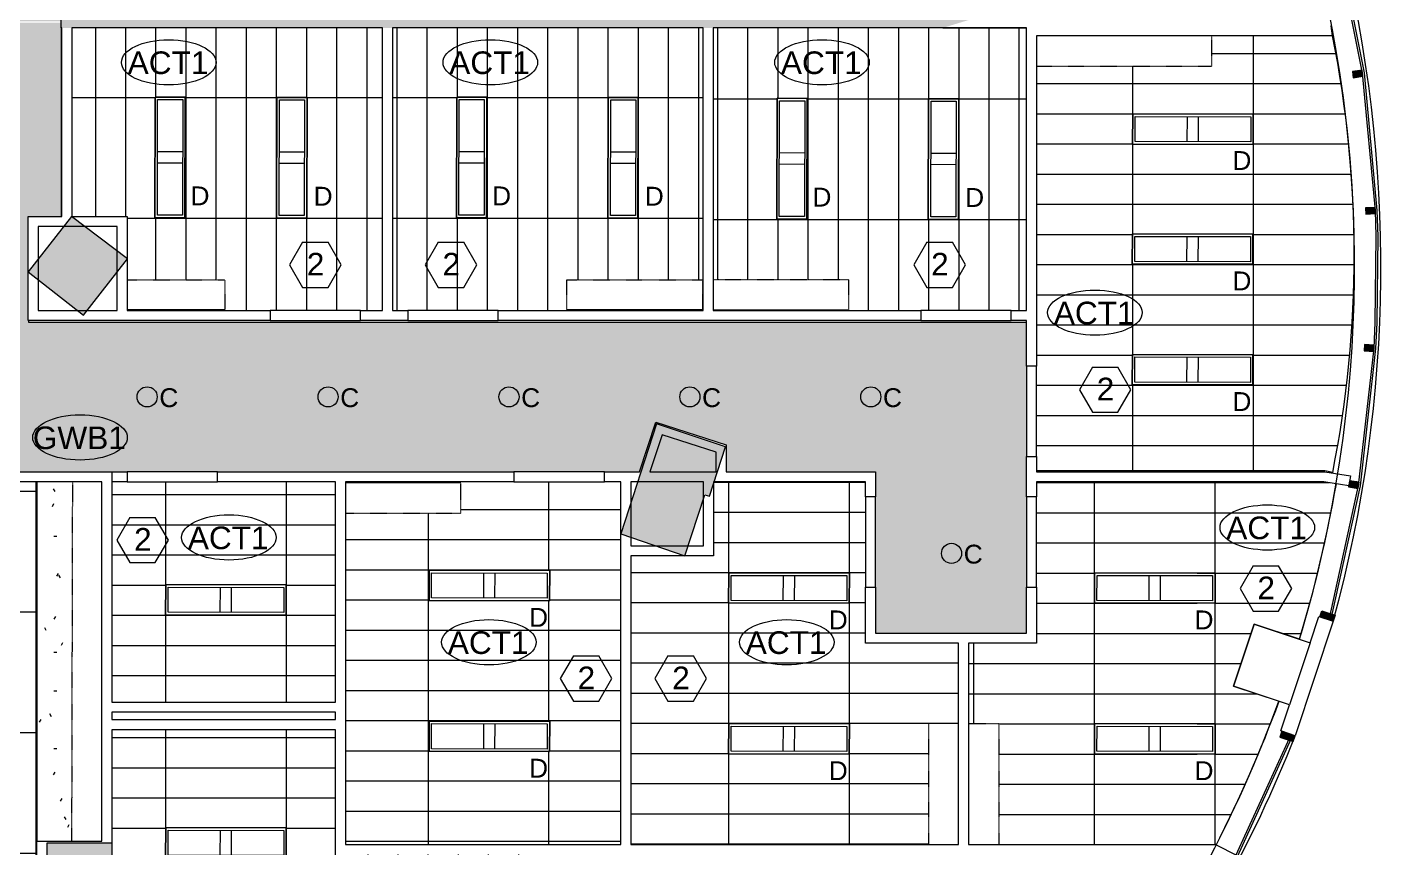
# Model space of a CAD drawing. Header units: inches. Extents: x 50 to 3088, y -595 to 388.
# Drawn here: x 888 to 1427, y -308 to 18 of the extents above; entities that cross this region are included whole.
import ezdxf

# ---------------------------------------------------------------- set-up
doc = ezdxf.new("R2010")
doc.units = ezdxf.units.IN
doc.header["$MEASUREMENT"] = 0
doc.linetypes.add('Overhead', pattern=[0.15625, 0.09375, -0.0625])
for name, color, linetype, lineweight in [('A-ANNO-NOTE', 131, 'Continuous', 9), ('A-CLNG', 13, 'Continuous', 9), ('A-CLNG-PATT', 13, 'Continuous', 9), ('A-DETL', 90, 'Continuous', 9), ('A-DETL-GENF', 92, 'Continuous', 9), ('A-EXIST-GLAZ', 250, 'Continuous', 9), ('A-WALL', 113, 'Continuous', 13), ('A-WALL-PATT', 111, 'Continuous', 13), ('E-LITE-EQPM', 33, 'Continuous', 9), ('EXTWINDOWS', 250, 'Continuous', 9), ('G-ANNO-TEXT', 231, 'Continuous', 9), ('I-WALL', 2, 'Continuous', 13), ('new block- skin dc_dwg', 8, 'Continuous', 9), ('Q-CASE', 31, 'Continuous', 13), ('S-EXIST-COLS', 250, 'Continuous', 9)]:
    doc.layers.add(name, color=color, linetype=linetype, lineweight=lineweight)
doc.styles.add('Arial_1', font='arial.ttf', dxfattribs={"height": 7.5})
doc.styles.add('Arial_2', font='arial.ttf', dxfattribs={"height": 9})
pattern_1 = [(0, (1472.01, -40.227), (0, -12), []), (270, (1472.01, -40.227), (-48, -3e-15), [])]
pattern_2 = [(0, (1215.207, -198.717), (0, -12), []), (270, (1215.207, -198.717), (-48, -3e-15), [])]
pattern_3 = [(0, (1408.791, -210.959), (0, -12), []), (270, (1408.79, -210.96), (-48, -3e-15), [])]
pattern_4 = [(0, (0, 0), (30.72, 7.68), [1.267, -21.773, 1.267, -21.773, -122.88]), (0, (0, 0), (30.72, 7.68), [-46.08, 1.267, -44.813, 1.267, -21.773, -53.76]), (0, (0, 0), (30.72, 7.68), [-115.2, 1.267, -14.093, 1.267, -37.133]), (120, (11.52, 3.84), (-22.011075, 22.7643), [1.267, -21.773, 1.267, -21.773, -122.88]), (120, (11.52, 3.84), (-22.011075, 22.7643), [-46.08, 1.267, -44.813, 1.267, -21.773, -53.76]), (120, (11.52, 3.84), (-22.011075, 22.7643), [-115.2, 1.267, -14.093, 1.267, -37.133]), (240, (15.36, 19.2), (-8.708925, -30.4443), [1.267, -21.773, 1.267, -21.773, -122.88]), (240, (15.36, 19.2), (-8.708925, -30.4443), [-46.08, 1.267, -44.813, 1.267, -21.773, -53.76]), (240, (15.36, 19.2), (-8.708925, -30.4443), [-115.2, 1.267, -14.093, 1.267, -37.133])]

# ---------------------------------------------------------------- blocks, each defined once
blk = doc.blocks.new('new block- skin dc_dwg-1925045-Reflected Ceiling Plan')
at = {"layer": 'EXTWINDOWS'}
for points in [[(2783.68, 1347.93), (2787.51, 1348.51), (2787.14, 1350.98), (2783.31, 1350.4)], [(2788.63, 1293.71), (2792.5, 1293.87), (2792.39, 1296.37), (2788.52, 1296.2)], [(2791.85, 1239.02), (2792, 1241.51), (2788.13, 1241.75), (2787.98, 1239.25)], [(2785.56, 1184.52), (2785.97, 1186.98), (2782.14, 1187.62), (2781.73, 1185.15)], [(2775.71, 1131.7), (2770.38, 1133.48), (2771.17, 1135.85), (2776.5, 1134.07)], [(2759.76, 1083.79), (2760.55, 1086.16), (2755.21, 1087.93), (2754.42, 1085.56)]]:
    blk.add_hatch(color=256, dxfattribs=at).paths.add_polyline_path(points, flags=0)
at = {"layer": 'A-EXIST-GLAZ', "flags": 128}
for points in [[(2774.05, 1132.25), (2785.76, 1185.75), (2791.92, 1240.28), (2792.44, 1250.49), (2792.77, 1284.89), (2792.45, 1295.11), (2787.32, 1349.74), (2776.63, 1403.45)], [(2774.76, 1132.02), (2786.5, 1185.63), (2792.67, 1240.22), (2793.19, 1250.46), (2793.52, 1284.9), (2793.2, 1295.15), (2788.07, 1349.85), (2777.35, 1403.68)], [(2759.6, 1086.47), (2736.82, 1036.54), (2709, 989.17), (2676.45, 944.91), (2639.52, 904.23), (2598.65, 867.6)], [(2758.88, 1086.71), (2736.15, 1036.89), (2708.37, 989.58), (2675.87, 945.39), (2638.99, 904.76)]]:
    blk.add_lwpolyline(points, dxfattribs=at)
at = {"layer": 'A-WALL', "color": 250, "lineweight": 9, "flags": 128}
blk.add_lwpolyline([(2766.55, 1123.16), (2770.02, 1133.59), (2775.71, 1131.7), (2760.55, 1086.16), (2754.86, 1088.05), (2758.33, 1098.49)], dxfattribs=at)
at = {"layer": 'A-WALL', "color": 250, "lineweight": 9}
for centre, radius, start, end in [((2272.85, 1272.63), 511.33, 343.1694, 15.7403), ((2260.21, 1272.77), 534.46, 344.6958, 14.2118), ((2260.21, 1272.77), 534.46, 344.6958, 14.2118), ((2273.69, 1275.15), 511.34, 307.3875, 339.9577), ((2263.51, 1282.66), 534.47, 308.9139, 338.4291), ((2263.51, 1282.66), 534.47, 308.9139, 338.4291)]:
    blk.add_arc(centre, radius, start, end, dxfattribs=at)
at = {"layer": 'EXTWINDOWS'}
for p, q in [((2787.14, 1350.98), (2783.31, 1350.4)), ((2783.31, 1350.4), (2783.68, 1347.93)), ((2783.68, 1347.93), (2787.51, 1348.51)), ((2787.51, 1348.51), (2787.14, 1350.98)), ((2792.39, 1296.37), (2788.52, 1296.2)), ((2788.52, 1296.2), (2788.63, 1293.71)), ((2788.63, 1293.71), (2792.5, 1293.87)), ((2792.5, 1293.87), (2792.39, 1296.37)), ((2788.13, 1241.75), (2787.98, 1239.25)), ((2787.98, 1239.25), (2791.85, 1239.02)), ((2792, 1241.51), (2788.13, 1241.75)), ((2791.85, 1239.02), (2792, 1241.51)), ((2782.14, 1187.62), (2781.73, 1185.15)), ((2785.97, 1186.98), (2782.14, 1187.62)), ((2785.56, 1184.52), (2785.97, 1186.98)), ((2781.73, 1185.15), (2785.56, 1184.52)), ((2770.38, 1133.48), (2771.17, 1135.85)), ((2775.71, 1131.7), (2770.38, 1133.48)), ((2771.17, 1135.85), (2776.5, 1134.07)), ((2776.5, 1134.07), (2775.71, 1131.7)), ((2755.21, 1087.93), (2754.42, 1085.56)), ((2754.42, 1085.56), (2759.76, 1083.79)), ((2760.55, 1086.16), (2755.21, 1087.93)), ((2759.76, 1083.79), (2760.55, 1086.16))]:
    blk.add_line(p, q, dxfattribs=at)
at = {"layer": 'S-EXIST-COLS', "flags": 128}
blk.add_lwpolyline([(2736.02, 1105.92), (2744.24, 1130.59), (2766.55, 1123.16), (2758.33, 1098.49)], close=True, dxfattribs=at)
blk = doc.blocks.new('Upper Cabinet - Standard Upper Cabinet-2101312-Reflected Ceiling Plan')
at = {"layer": 'Q-CASE'}
blk.add_line((95.92, 0), (76.24, 0), dxfattribs=at)
at = {"layer": 'Q-CASE', "linetype": 'Overhead', "lineweight": 9}
for p, q in [((95.92, -12), (95.92, 0)), ((-47.04, -12), (95.92, -12))]:
    blk.add_line(p, q, dxfattribs=at)
blk = doc.blocks.new('Upper Cabinet - Standard Upper Cabinet-2032966-Reflected Ceiling Plan')
at = {"layer": 'Q-CASE'}
blk.add_line((-1.43, 0), (-47.26, 0), dxfattribs=at)
at = {"layer": 'Q-CASE', "linetype": 'Overhead', "lineweight": 9}
for p, q in [((-1.43, -12), (-1.43, 0)), ((-47.26, -12), (-1.43, -12))]:
    blk.add_line(p, q, dxfattribs=at)
blk = doc.blocks.new('Upper Cabinet - Standard Upper Cabinet-2099064-Reflected Ceiling Plan')
at = {"layer": 'Q-CASE', "linetype": 'Overhead', "lineweight": 9}
for p, q in [((-47.26, 0), (-47.26, -12)), ((-47.26, -12), (0.85, -12))]:
    blk.add_line(p, q, dxfattribs=at)
blk = doc.blocks.new('Upper Cabinet - Standard Upper Cabinet-2071527-Reflected Ceiling Plan')
at = {"layer": 'Q-CASE'}
blk.add_line((6.74, 0), (-47.26, 0), dxfattribs=at)
at = {"layer": 'Q-CASE', "linetype": 'Overhead', "lineweight": 9}
for p, q in [((-47.26, 0), (-47.26, -12)), ((-47.26, -12), (6.74, -12))]:
    blk.add_line(p, q, dxfattribs=at)
blk = doc.blocks.new('Upper Cabinet - Standard Upper Cabinet-2071704-Reflected Ceiling Plan')
at = {"layer": 'Q-CASE', "linetype": 'Overhead', "lineweight": 9}
for p, q in [((-47.26, 12), (6.74, 12)), ((-47.26, 0), (-47.26, 12)), ((6.74, 12), (6.74, 0))]:
    blk.add_line(p, q, dxfattribs=at)
at = {"layer": 'Q-CASE'}
blk.add_line((6.74, 0), (-47.26, 0), dxfattribs=at)
blk = doc.blocks.new('Upper Cabinet - Standard Upper Cabinet-2072145-Reflected Ceiling Plan')
at = {"layer": 'Q-CASE', "linetype": 'Overhead', "lineweight": 9}
for p, q in [((-47.26, 12), (-8.41, 12)), ((-8.41, 12), (-8.41, 0))]:
    blk.add_line(p, q, dxfattribs=at)
at = {"layer": 'Q-CASE'}
blk.add_line((-8.41, 0), (-47.26, 0), dxfattribs=at)
blk = doc.blocks.new('Upper Cabinet - Standard Upper Cabinet-2087538-Reflected Ceiling Plan')
at = {"layer": 'Q-CASE', "linetype": 'Overhead', "lineweight": 9}
for p, q in [((-47.26, 12), (0.85, 12)), ((-47.26, 0), (-47.26, 12))]:
    blk.add_line(p, q, dxfattribs=at)
blk = doc.blocks.new('Upper Cabinet - Standard Upper Cabinet-2099876-Reflected Ceiling Plan')
at = {"layer": 'Q-CASE', "linetype": 'Overhead', "lineweight": 9}
for p, q in [((22.58, -12), (22.58, 0)), ((-47.26, -12), (22.58, -12))]:
    blk.add_line(p, q, dxfattribs=at)
blk = doc.blocks.new('Rectangular Ceiling Light - Recessed - New 1_ x 4_-V6-Reflected Ceiling Plan')
at = {"layer": 'E-LITE-EQPM', "lineweight": 20}
for p, q in [((-6.74, -26.34), (-6.74, 21.66)), ((-6.74, 21.66), (5.26, 21.66)), ((5.26, 21.66), (5.26, -26.34)), ((-5.74, -25.34), (-5.74, 20.66)), ((-5.74, 20.66), (4.26, 20.66)), ((4.26, 20.66), (4.26, -25.34)), ((4.26, -0.09), (-5.74, -0.09)), ((4.26, -4.59), (-5.74, -4.59)), ((5.26, -26.34), (-6.74, -26.34)), ((4.26, -25.34), (-5.74, -25.34))]:
    blk.add_line(p, q, dxfattribs=at)
blk = doc.blocks.new('Pendant - Suspended - New 8_-1192035-Reflected Ceiling Plan')
at = {"layer": 'E-LITE-EQPM', "lineweight": 20}
blk.add_circle((0, 0), 4, dxfattribs=at)
blk = doc.blocks.new('FORM Keynote Tag - Default w_arrow-62346-Reflected Ceiling Plan')
at = {"layer": 'A-ANNO-NOTE', "lineweight": 20}
for p, q in [((-0.0519, 0.1051), (-0.106, 0.0113)), ((-0.0519, 0.1051), (0.0537, 0.1051)), ((0.1078, 0.0113), (0.0537, 0.1051)), ((-0.106, 0.0113), (-0.0519, -0.0824)), ((0.0537, -0.0824), (0.1078, 0.0113)), ((-0.0519, -0.0824), (0.0537, -0.0824))]:
    blk.add_line(p, q, dxfattribs=at)
blk = doc.blocks.new('FORM Finish Tag - Default w_arrow-62639-Reflected Ceiling Plan')
at = {"layer": 'A-ANNO-NOTE', "lineweight": 20}
blk.add_ellipse((0, 0), major_axis=(-0.196, 0), ratio=0.478314, dxfattribs=at)

msp = doc.modelspace()

# ---------------------------------------------------------------- hatches: boundary and pattern name
at = {"layer": 'A-CLNG-PATT', "lineweight": 13}
h = msp.add_hatch(dxfattribs=at)
h.set_pattern_fill('FP_13', color=256, style=0, pattern_type=2)
h.set_pattern_definition(pattern_4)
h.paths.add_polyline_path([(743.2436, -517.7041), (743.5893, -516.7542), (743.5893, -345.2136), (570.3424, -345.2136), (570.3424, -300.0886), (621.7704, -300.0886), (621.7704, -301.8386), (702.8065, -301.8386), (702.8065, -158.5886), (1131.6509, -158.5886), (1138.2286, -138.8766), (1166.2075, -147.9674), (1166.2075, -158.5886), (1225.6567, -158.5886), (1225.6567, -222.8386), (1285.6567, -222.8386), (1285.6567, -99.0385), (888.5924, -99.0385), (888.5924, -98.4456), (888.3494, -98.4456), (888.3494, -57.0284), (901.5924, -57.0284), (901.5696, 20.0865), (834.5924, 20.0865), (834.5924, -98.5886), (510.5924, -98.5886), (510.5924, -162.5886), (382.2678, -162.5886), (382.2678, -180.5886), (552.5924, -180.5886), (552.5924, -307.1713), (409.6746, -307.1713), (409.6746, -366.5617), (430.2881, -373.0373), (450.7667, -379.9276), (471.1021, -387.2299), (491.2859, -394.9411), (511.31, -403.0582), (531.1661, -411.5778), (552.5924, -421.3307), (570.5924, -429.936), (588.1408, -438.7415), (605.7699, -448.0021), (623.2237, -457.589), (640.4961, -467.4989), (657.5813, -477.7284), (669.2379, -484.6017), (681.1089, -491.0979), (693.1819, -497.2105), (705.4445, -502.933), (717.8842, -508.2597), (730.4882, -513.1851), (742.5533, -517.4595)], flags=0)
h.paths.add_polyline_path([(571.8106, -239.5886), (570.5924, -239.5886), (570.5924, -158.5886), (582.5924, -158.5886), (582.5924, -239.5886), (574.5924, -239.5886)], flags=0)
h.paths.add_polyline_path([(574.5924, -235.5886), (578.5924, -235.5886), (578.5924, -162.5886), (574.5924, -162.5886), (574.5924, -235.0869)], flags=0)
h.paths.add_polyline_path([(564.5924, -160.8386), (511.5924, -160.8386), (511.5924, -160.3386), (569.5924, -160.3386), (569.5924, -160.8386)], flags=0)
h.paths.add_polyline_path([(893.5635, 20.5865), (901.5696, 20.5865), (901.5924, 145.9615), (834.5924, 145.9615), (834.5924, 20.5865), (893.0363, 20.5865)], flags=0)
h = msp.add_hatch(dxfattribs=at)
h.set_pattern_fill('FP_18', color=256, style=0, pattern_type=2)
h.set_pattern_definition([(90, (927.251, -57.749), (12, -7e-16), []), (0, (927.25, -57.75), (0, -48), [])])
h.paths.add_polyline_path([(927.9576, -94.4456), (1029.4472, -94.4456), (1029.4472, 17.9482), (905.8424, 17.9482), (905.8424, -57.0284), (927.8494, -57.0518), (927.8494, -82.1956), (966.6972, -82.1956), (966.6972, -94.1956), (927.8494, -94.1956), (927.8494, -94.4456)], flags=0)
h.paths.add_polyline_path([(999.2904, -57.7148), (987.2904, -57.682), (987.4214, -9.6822), (999.4214, -9.715), (999.2905, -57.682)], flags=0)
h.paths.add_polyline_path([(950.8102, -57.577), (938.8103, -57.5443), (938.9413, -9.5444), (950.9412, -9.5772), (950.8187, -54.4934)], flags=0)
h = msp.add_hatch(dxfattribs=at)
h.set_pattern_fill('FP_17', color=256, style=0, pattern_type=2)
h.set_pattern_definition([(90, (1071.225, -9.749), (12, -7e-16), []), (0, (1071.225, -9.75), (0, -48), [])])
h.paths.add_polyline_path([(1039.4472, -94.4456), (1157.052, -94.4456), (1157.052, 17.9482), (1033.4472, 17.9482), (1033.4472, -94.4456)], flags=0)
h.paths.add_polyline_path([(1155.8892, -94.1956), (1102.7516, -94.1956), (1102.7516, -82.1956), (1156.7562, -82.1956), (1156.7562, -94.1956)], flags=0)
h.paths.add_polyline_path([(1131.0941, -57.7148), (1119.0942, -57.682), (1119.2252, -9.6822), (1131.2251, -9.715), (1131.0941, -57.7081)], flags=0)
h.paths.add_polyline_path([(1070.8102, -57.577), (1058.8103, -57.5443), (1058.9413, -9.5444), (1070.9412, -9.5772), (1070.941, -9.6822)], flags=0)
h = msp.add_hatch(dxfattribs=at)
h.set_pattern_fill('FP_19', color=256, style=0, pattern_type=2)
h.set_pattern_definition([(90, (1210.83, -10.249), (12, -7e-16), []), (0, (1210.83, -10.25), (0, -48), [])])
h.paths.add_polyline_path([(1215.0565, -94.4456), (1285.6567, -94.4456), (1285.6567, 17.9482), (1161.052, 17.9482), (1161.052, -82.1956), (1215.0565, -82.1956), (1215.0565, -94.1956), (1161.052, -94.1956), (1161.052, -94.4456), (1166.2075, -94.4456)], flags=0)
h.paths.add_polyline_path([(1258.5941, -58.2148), (1246.5942, -58.182), (1246.7252, -10.1822), (1258.7251, -10.215), (1258.5941, -58.2081)], flags=0)
h.paths.add_polyline_path([(1198.3102, -58.077), (1186.3103, -58.0443), (1186.4413, -10.0444), (1198.4412, -10.0772), (1198.441, -10.1822)], flags=0)
h = msp.add_hatch(dxfattribs=at)
h.set_pattern_fill('FP_20', color=256, style=0, pattern_type=2)
h.set_pattern_definition(pattern_1)
h.paths.add_polyline_path([(1407.5735, -158.8552), (1410.1765, -144.5291), (1412.3096, -130.1256), (1413.9706, -115.66), (1415.1576, -101.1478), (1415.8694, -86.6046), (1416.1053, -72.0459), (1415.865, -57.4873), (1415.1487, -42.9443), (1413.9511, -28.3796), (1412.2918, -13.9674), (1410.1542, 0.4355), (1407.5468, 14.7607), (1359.4975, 14.7607), (1359.4975, 2.7607), (1344.578, 2.7607), (1343.2229, -10.1319), (1295.4859, -5.1145), (1296.3136, 2.7607), (1289.6567, 2.7607), (1289.6567, -60.5749), (1290.4685, -52.8516), (1338.2055, -57.869), (1337.5627, -63.9851), (1375.8464, -64.0896), (1375.8137, -76.0896), (1336.3018, -75.9817), (1335.6969, -81.7375), (1289.6567, -76.8985), (1289.6567, -158.2393), (1404.4729, -158.2393), (1406.2314, -158.5886)], flags=0)
h.paths.add_polyline_path([(1375.8137, -124.0896), (1327.8139, -123.9586), (1327.8466, -111.9586), (1375.8464, -112.0896), (1375.8141, -123.9586)], flags=0)
h.paths.add_polyline_path([(1375.9439, -28.3796), (1327.9441, -28.2486), (1327.9768, -16.2487), (1375.9767, -16.3797)], flags=0)
h = msp.add_hatch(dxfattribs=at)
h.set_pattern_fill('FP_20', color=256, style=0, pattern_type=2)
h.set_pattern_definition(pattern_1)
h.paths.add_polyline_path([(1343.2229, -10.1319), (1344.578, 2.7607), (1296.3136, 2.7607), (1295.4859, -5.1145), (1338.2055, -9.6046)], flags=0)
h = msp.add_hatch(dxfattribs=at)
h.set_pattern_fill('FP_20', color=256, style=0, pattern_type=2)
h.set_pattern_definition(pattern_1)
h.paths.add_polyline_path([(1335.6969, -81.7375), (1336.3018, -75.9817), (1327.8139, -75.9586), (1327.8466, -63.9586), (1337.5655, -63.9586), (1338.2055, -57.869), (1290.4685, -52.8516), (1289.6567, -60.5749), (1289.6567, -76.8985), (1329.4868, -81.0848)], flags=0)
h = msp.add_hatch(dxfattribs=at)
h.set_pattern_fill('FP_27', color=256, style=0, pattern_type=2)
h.set_pattern_definition([(90, (807.63, -214.354), (12, -7e-16), []), (0, (807.63, -214.354), (0, -48), [])])
h.paths.add_polyline_path([(917.2375, -546.0258), (917.2375, -417.0886), (891.9006, -417.0886), (891.9006, -413.0886), (1063.5075, -413.0886), (1084.2174, -398.5873), (1089.0178, -405.443), (1089.0178, -353.0886), (891.8924, -353.0886), (891.8924, -162.5886), (828.8521, -162.5886), (828.8521, -245.2446), (706.8521, -245.2446), (706.8521, -329.0886), (760.0893, -329.0886), (760.0893, -341.0886), (747.8521, -341.0886), (747.8521, -413.0886), (748.0893, -413.0549), (748.0893, -341.2136), (760.0893, -341.2136), (760.0893, -401.0886), (795.5134, -401.0886), (795.6301, -358.3215), (807.6301, -358.3543), (807.5134, -401.0886), (840.9234, -401.0886), (840.9234, -538.6252), (840.573, -541.4787), (862.6945, -543.405), (884.8528, -544.8482), (907.0374, -545.8075)], flags=0)
h.paths.add_polyline_path([(891.499, -502.2163), (879.499, -502.1835), (879.6301, -454.1837), (891.63, -454.2165), (891.5642, -478.3409)], flags=0)
h.paths.add_polyline_path([(1089.0178, -349.0886), (1089.0178, -310.9524), (1014.7375, -310.9524), (1014.7375, -349.0886), (1086.9288, -349.0886)], flags=0)
h.paths.add_polyline_path([(747.499, -310.3541), (735.4991, -310.3213), (735.6301, -262.3215), (747.6301, -262.3543), (747.5893, -277.2792)], flags=0)
h.paths.add_polyline_path([(807.499, -310.3541), (795.4991, -310.3213), (795.6301, -262.3215), (807.6301, -262.3543)], flags=0)
h = msp.add_hatch(dxfattribs=at)
h.set_pattern_fill('FP_13', color=256, style=0, pattern_type=2)
h.set_pattern_definition(pattern_4)
h.paths.add_polyline_path([(895.8924, -305.5982), (917.7181, -305.5715), (917.6742, -305.1212), (917.6732, -305.5715), (905.6732, -305.5441), (905.9994, -162.5886), (891.8924, -162.5886), (891.8924, -305.5982)], flags=0)
h = msp.add_hatch(dxfattribs=at)
h.set_pattern_fill('FP_36', color=256, style=0, pattern_type=2)
h.set_pattern_definition([(180, (1999.144, 864.262), (1e-15, 12), []), (90, (1999.144, 864.26), (48, -3e-15), [])])
h.paths.add_polyline_path([(1010.7375, -250.2446), (1010.7375, -162.5886), (921.7181, -162.5886), (921.7181, -250.2446), (1006.7231, -250.2446)], flags=0)
h.paths.add_polyline_path([(991.099, -215.6513), (943.0992, -215.5203), (943.132, -203.5204), (991.1318, -203.6514), (991.0994, -215.5203)], flags=0)
h = msp.add_hatch(dxfattribs=at)
h.set_pattern_fill('FP_21', color=256, style=0, pattern_type=2)
h.set_pattern_definition([(180, (1047.654, -281.647), (1e-15, 12), []), (90, (1047.654, -281.647), (48, -3e-15), [])])
h.paths.add_polyline_path([(1093.0178, -306.9524), (1124.2075, -306.9524), (1124.2075, -162.5886), (1014.7375, -162.5886), (1014.7375, -163.0886), (1060.5654, -163.0886), (1060.5654, -175.0886), (1014.7375, -175.0886), (1014.7375, -306.9524), (1089.0178, -306.9524)], flags=0)
h.paths.add_polyline_path([(1095.9273, -269.959), (1047.9275, -269.828), (1047.9602, -257.828), (1095.9601, -257.959), (1095.9277, -269.828)], flags=0)
h.paths.add_polyline_path([(1095.9273, -209.9589), (1047.9275, -209.8279), (1047.9602, -197.828), (1095.9601, -197.959), (1095.9277, -209.8279)], flags=0)
h = msp.add_hatch(dxfattribs=at)
h.set_pattern_fill('FP_22', color=256, style=0, pattern_type=2)
h.set_pattern_definition(pattern_2)
h.paths.add_polyline_path([(1171.0568, -306.9524), (1246.6567, -306.9524), (1246.6567, -258.8386), (1258.6567, -258.8386), (1258.6567, -226.8386), (1221.6567, -226.8386), (1221.6567, -162.5886), (1161.2075, -162.5886), (1161.2075, -192.0886), (1128.2075, -192.0886), (1128.2075, -260.5715), (1167.1905, -266.0502), (1167.2102, -258.828), (1215.2101, -258.959), (1215.1773, -270.959), (1173.8652, -270.8462), (1171.0568, -290.8294), (1128.2075, -284.8073), (1128.2075, -306.9524)], flags=0)
h.paths.add_polyline_path([(1215.1773, -210.9589), (1167.1775, -210.8279), (1167.2102, -198.828), (1215.2101, -198.959), (1215.1777, -210.8279)], flags=0)
h = msp.add_hatch(dxfattribs=at)
h.set_pattern_fill('FP_23', color=256, style=0, pattern_type=2)
h.set_pattern_definition(pattern_3)
h.paths.add_polyline_path([(1361.2952, -306.9524), (1368.1405, -292.9637), (1374.5879, -278.7872), (1380.6322, -264.4342), (1386.2686, -249.9162), (1368.1164, -243.872), (1376.3304, -219.2036), (1394.3651, -225.2087), (1398.7212, -209.9211), (1402.6221, -194.511), (1406.0643, -178.9921), (1409.0448, -163.378), (1404.0607, -162.5886), (1289.6567, -162.5886), (1289.6567, -226.8386), (1262.6567, -226.8386), (1262.6567, -258.8386), (1274.6567, -258.8386), (1274.6567, -306.9524), (1360.9682, -306.9524)], flags=0)
h.paths.add_polyline_path([(1360.7584, -270.959), (1312.7586, -270.828), (1312.7914, -258.828), (1360.7912, -258.959), (1360.7588, -270.828)], flags=0)
h.paths.add_polyline_path([(1357.5138, -240.2422), (1309.6964, -236.0587), (1311.7882, -212.15), (1359.6055, -216.3335), (1357.8798, -236.0587)], flags=0)
h.paths.add_polyline_path([(1360.7584, -210.9589), (1312.7586, -210.8279), (1312.7914, -198.828), (1360.7912, -198.959), (1360.7613, -209.9211)], flags=0)
h = msp.add_hatch(dxfattribs=at)
h.set_pattern_fill('FP_23', color=256, style=0, pattern_type=2)
h.set_pattern_definition(pattern_3)
h.paths.add_polyline_path([(1357.5138, -240.2422), (1359.6055, -216.3335), (1311.7882, -212.15), (1309.6964, -236.0587), (1312.7914, -236.3295)], flags=0)
h = msp.add_hatch(dxfattribs=at)
h.set_pattern_fill('FP_37', color=256, style=0, pattern_type=2)
h.set_pattern_definition([(180, (1999.144, 767.606), (1e-15, 12), []), (90, (1999.144, 767.606), (48, -3e-15), [])])
h.paths.add_polyline_path([(1006.7231, -348.9006), (1010.7375, -348.9006), (1010.7375, -261.2446), (921.7181, -261.2446), (921.7181, -348.9006), (921.7704, -348.9006)], flags=0)
h.paths.add_polyline_path([(991.099, -312.3074), (943.0992, -312.1764), (943.132, -300.1764), (991.1318, -300.3074), (991.0994, -312.1764)], flags=0)
h = msp.add_hatch(dxfattribs=at)
h.set_pattern_fill('FP_22', color=256, style=0, pattern_type=2)
h.set_pattern_definition(pattern_2)
h.paths.add_polyline_path([(1171.0568, -290.8294), (1173.8652, -270.8462), (1167.1775, -270.828), (1167.1775, -266.0483), (1128.2075, -260.5715), (1128.2075, -284.8073), (1167.1775, -290.2842)], flags=0)
at = {"layer": 'A-DETL-GENF'}
h = msp.add_hatch(color=57, dxfattribs=at)
h.paths.add_polyline_path([(895.8924, -342.3841), (921.7704, -342.3841), (921.7704, -306.3841), (895.7704, -306.3841), (895.7704, -342.3841)], flags=0)
h.paths.add_polyline_path([(576.5924, -340.5886), (620.7704, -340.5886), (620.7704, -313.5886), (571.5924, -313.5886), (571.5924, -340.5886), (574.3424, -340.5886)], flags=0)
h.paths.add_polyline_path([(1149.758, -192.0445), (1157.6468, -167.7652), (1159.5477, -168.3829), (1165.9484, -148.6837), (1138.4554, -139.5096), (1124.2406, -183.2582), (1138.2691, -188.0886)], flags=0)
h.paths.add_polyline_path([(910.4182, -96.3546), (927.9576, -73.9052), (905.5924, -57.0518), (888.3539, -79.1161), (910.1942, -96.1796)], flags=0)
h.paths.add_polyline_path([(570.5924, -90.5886), (597.5924, -90.5886), (597.5924, -54.0518), (570.5924, -54.0518), (570.5924, -87.5889)], flags=0)
at = {"layer": 'A-WALL-PATT'}
for points in [[(1252.3463, 17.9482), (1309.5924, 35.4501), (1309.5924, 39.6329), (1253.7928, 22.5732), (1252.3659, 18.0107)], [(1101.5924, 17.9482), (1252.3463, 17.9482), (1253.7928, 22.5732), (901.5696, 22.5732), (901.5924, 20.2607), (901.7223, 20.1702), (901.7268, 20.0865), (901.5696, 20.0865), (901.5924, 17.9482), (1093.7056, 17.9482)]]:
    msp.add_hatch(color=8, dxfattribs=at).paths.add_polyline_path(points, flags=0)

# ---------------------------------------------------------------- linework, layer by layer
at = {"layer": 'A-CLNG', "lineweight": 13}
for p, q in [((901.5924, 17.9482), (901.5924, -57.0284)), ((1252.3463, 17.9482), (1285.6567, 17.9482)), ((938.9413, -9.5444), (938.8103, -57.5443)), ((950.9412, -9.5772), (938.9413, -9.5444)), ((950.8102, -57.577), (950.9412, -9.5772)), ((987.4214, -9.6822), (987.2904, -57.682)), ((999.4214, -9.715), (987.4214, -9.6822)), ((999.2904, -57.7148), (999.4214, -9.715)), ((1058.9413, -9.5444), (1058.8103, -57.5443)), ((1070.9412, -9.5772), (1058.9413, -9.5444)), ((1070.8102, -57.577), (1070.9412, -9.5772)), ((1119.2252, -9.6822), (1119.0942, -57.682)), ((1131.2251, -9.715), (1119.2252, -9.6822)), ((1131.0941, -57.7148), (1131.2251, -9.715)), ((1186.4413, -10.0444), (1186.3103, -58.0443)), ((1198.4412, -10.0772), (1186.4413, -10.0444)), ((1198.3102, -58.077), (1198.4412, -10.0772)), ((1246.7252, -10.1822), (1246.5942, -58.182)), ((1258.7251, -10.215), (1246.7252, -10.1822)), ((1258.5941, -58.2148), (1258.7251, -10.215)), ((1327.9768, -16.2487), (1327.9441, -28.2486)), ((1375.9767, -16.3797), (1327.9768, -16.2487)), ((1375.9439, -28.3796), (1375.9767, -16.3797)), ((1327.9441, -28.2486), (1375.9439, -28.3796)), ((938.8103, -57.5443), (950.8102, -57.577)), ((987.2904, -57.682), (999.2904, -57.7148)), ((1058.8103, -57.5443), (1070.8102, -57.577)), ((1119.0942, -57.682), (1131.0941, -57.7148)), ((1186.3103, -58.0443), (1198.3102, -58.077)), ((1246.5942, -58.182), (1258.5941, -58.2148)), ((1327.8466, -63.9586), (1327.8139, -75.9586)), ((1375.8464, -64.0896), (1327.8466, -63.9586)), ((1375.8137, -76.0896), (1375.8464, -64.0896)), ((1327.8139, -75.9586), (1375.8137, -76.0896)), ((888.5924, -98.4456), (888.5924, -99.0385)), ((888.5924, -99.0385), (1285.6567, -99.0385)), ((1327.8466, -111.9586), (1327.8139, -123.9586)), ((1375.8464, -112.0896), (1327.8466, -111.9586)), ((1375.8137, -124.0896), (1375.8464, -112.0896)), ((1327.8139, -123.9586), (1375.8137, -124.0896)), ((1404.4729, -158.2393), (1289.6567, -158.2393)), ((1407.5735, -158.8552), (1404.4729, -158.2393)), ((891.8924, -162.5886), (891.8924, -305.5982)), ((1047.9602, -197.828), (1047.9275, -209.8279)), ((1095.9601, -197.959), (1047.9602, -197.828)), ((1095.9273, -209.9589), (1095.9601, -197.959)), ((1167.2102, -198.828), (1167.1775, -210.8279)), ((1215.2101, -198.959), (1167.2102, -198.828)), ((1215.1773, -210.9589), (1215.2101, -198.959)), ((1312.7914, -198.828), (1312.7586, -210.8279)), ((1360.7912, -198.959), (1312.7914, -198.828)), ((1360.7584, -210.9589), (1360.7912, -198.959)), ((943.132, -203.5204), (943.0992, -215.5203)), ((991.1318, -203.6514), (943.132, -203.5204)), ((991.099, -215.6513), (991.1318, -203.6514)), ((1047.9275, -209.8279), (1095.9273, -209.9589)), ((1167.1775, -210.8279), (1215.1773, -210.9589)), ((1312.7586, -210.8279), (1360.7584, -210.9589)), ((943.0992, -215.5203), (991.099, -215.6513)), ((1376.3304, -219.2036), (1368.1164, -243.872)), ((1394.3651, -225.2087), (1376.3304, -219.2036)), ((1368.1164, -243.872), (1386.2686, -249.9162)), ((1047.9602, -257.828), (1047.9275, -269.828)), ((1095.9601, -257.959), (1047.9602, -257.828)), ((1095.9273, -269.959), (1095.9601, -257.959)), ((1167.2102, -258.828), (1167.1775, -270.828)), ((1215.2101, -258.959), (1167.2102, -258.828)), ((1215.1773, -270.959), (1215.2101, -258.959)), ((1312.7914, -258.828), (1312.7586, -270.828)), ((1360.7912, -258.959), (1312.7914, -258.828)), ((1360.7584, -270.959), (1360.7912, -258.959)), ((1047.9275, -269.828), (1095.9273, -269.959)), ((1167.1775, -270.828), (1215.1773, -270.959)), ((1312.7586, -270.828), (1360.7584, -270.959)), ((943.132, -300.1764), (943.0992, -312.1764)), ((991.1318, -300.3074), (943.132, -300.1764)), ((991.099, -312.3074), (991.1318, -300.3074)), ((1361.2952, -306.9524), (1360.9682, -306.9524))]:
    msp.add_line(p, q, dxfattribs=at)
for centre, radius, start, end in [((970.9038, -72.1143), 445.2015, 348.764908, 11.252688), ((881.0698, -70.6852), 536.05, 343.246001, 350.042473), ((869.6494, -57.6984), 551.2197, 333.115958, 339.591348)]:
    msp.add_arc(centre, radius, start, end, dxfattribs=at)
at = {"layer": 'A-DETL', "lineweight": 13}
for p, q in [((905.5924, -57.0518), (888.3539, -79.1161)), ((927.9576, -73.9052), (905.5924, -57.0518)), ((910.4182, -96.3546), (927.9576, -73.9052)), ((888.3539, -79.1161), (910.4182, -96.3546)), ((1138.4554, -139.5096), (1124.2406, -183.2582)), ((1165.9484, -148.6837), (1138.4554, -139.5096)), ((1159.5477, -168.3829), (1165.9484, -148.6837)), ((1149.758, -192.0445), (1157.6468, -167.7652)), ((1157.6468, -167.7652), (1159.5477, -168.3829)), ((1124.2406, -183.2582), (1149.758, -192.0445)), ((921.7704, -306.3841), (895.7704, -306.3841)), ((895.7704, -306.3841), (895.7704, -342.3841)), ((921.7704, -342.3841), (921.7704, -306.3841))]:
    msp.add_line(p, q, dxfattribs=at)
at = {"layer": 'A-WALL', "color": 7, "lineweight": 20}
for p, q in [((901.8424, -57.0284), (901.8424, 17.9482)), ((905.8424, 17.9482), (905.8424, -57.0284)), ((1029.4472, -94.4456), (1029.4472, 17.9482)), ((1033.4472, 17.9482), (1033.4472, -94.4456)), ((1157.052, -94.4456), (1157.052, 17.9482)), ((1161.052, 17.9482), (1161.052, -94.4456)), ((1252.5508, 18.0107), (1252.3463, 17.9482)), ((1285.6567, 18.0107), (1252.5508, 18.0107)), ((1285.6567, -94.4456), (1285.6567, 18.0107)), ((1289.6567, 14.7607), (1289.6567, -116.5886)), ((1407.5468, 14.7607), (1289.6567, 14.7607)), ((888.3494, -57.0284), (901.8424, -57.0284)), ((888.3494, -98.4456), (888.3494, -57.0284)), ((905.8424, -57.0284), (927.8494, -57.0284)), ((927.8494, -57.0284), (927.8494, -94.4456)), ((923.8494, -61.0284), (892.3494, -61.0284)), ((892.3494, -61.0284), (892.3494, -94.4456)), ((923.8494, -94.4456), (923.8494, -61.0284)), ((892.3494, -94.4456), (923.8494, -94.4456)), ((927.8494, -94.4456), (984.7179, -94.4456)), ((984.7179, -94.4456), (984.7179, -98.4456)), ((1020.7179, -98.4456), (1020.7179, -94.4456)), ((1020.7179, -94.4456), (1029.4472, -94.4456)), ((1033.4472, -94.4456), (1039.4472, -94.4456)), ((1039.4472, -94.4456), (1039.4472, -98.4456)), ((1075.4472, -98.4456), (1075.4472, -94.4456)), ((1075.4472, -94.4456), (1157.052, -94.4456)), ((1161.052, -94.4456), (1243.6567, -94.4456)), ((1243.6567, -94.4456), (1243.6567, -98.4456)), ((1279.6567, -98.4456), (1279.6567, -94.4456)), ((1279.6567, -94.4456), (1285.6567, -94.4456)), ((984.7179, -98.4456), (888.3494, -98.4456)), ((1039.4472, -98.4456), (1020.7179, -98.4456)), ((1243.6567, -98.4456), (1075.4472, -98.4456)), ((1285.6567, -98.4456), (1279.6567, -98.4456)), ((1285.6567, -116.5886), (1285.6567, -98.4456)), ((1289.6567, -116.5886), (1285.6567, -116.5886)), ((1131.6509, -158.5886), (1138.2286, -138.8766)), ((1138.2286, -138.8766), (1166.2075, -147.9674)), ((1140.7668, -143.9071), (1135.8677, -158.5886)), ((1162.2075, -150.8736), (1140.7668, -143.9071)), ((1166.2075, -147.9674), (1166.2075, -158.5886)), ((1162.2075, -158.5886), (1162.2075, -150.8736)), ((1285.6567, -168.5886), (1285.6567, -152.5886)), ((1285.6567, -152.5886), (1289.6567, -152.5886)), ((1289.6567, -152.5886), (1289.6567, -158.5886)), ((878.8521, -158.5886), (927.7375, -158.5886)), ((921.7181, -158.5886), (921.7181, -250.2446)), ((927.7375, -158.5886), (927.7375, -162.5886)), ((963.7375, -162.5886), (963.7375, -158.5886)), ((963.7375, -158.5886), (1081.7375, -158.5886)), ((1081.7375, -158.5886), (1081.7375, -162.5886)), ((1117.7375, -162.5886), (1117.7375, -158.5886)), ((1117.7375, -158.5886), (1131.6509, -158.5886)), ((1135.8677, -158.5886), (1162.2075, -158.5886)), ((1166.2075, -158.5886), (1225.6567, -158.5886)), ((1225.6567, -158.5886), (1225.6567, -168.5886)), ((1289.6567, -158.5886), (1404.3755, -158.5886)), ((1404.3755, -158.5886), (1414.6547, -160.2166)), ((1414.6547, -160.2166), (1414.029, -164.1674)), ((917.7181, -162.5886), (878.8521, -162.5886)), ((917.7181, -305.5982), (917.7181, -162.5886)), ((927.7375, -162.5886), (921.7181, -162.5886)), ((1010.7375, -162.5886), (963.7375, -162.5886)), ((1010.7375, -250.2446), (1010.7375, -162.5886)), ((1081.7375, -162.5886), (1014.7375, -162.5886)), ((1014.7375, -162.5886), (1014.7375, -306.9524)), ((1124.2075, -162.5886), (1117.7375, -162.5886)), ((1124.2075, -306.9524), (1124.2075, -162.5886)), ((1157.2075, -162.5886), (1128.2075, -162.5886)), ((1128.2075, -162.5886), (1128.2075, -188.0886)), ((1157.2075, -188.0886), (1157.2075, -162.5886)), ((1221.6567, -162.5886), (1161.2075, -162.5886)), ((1161.2075, -162.5886), (1161.2075, -192.0886)), ((1221.6567, -168.5886), (1221.6567, -162.5886)), ((1289.6567, -162.5886), (1289.6567, -168.5886)), ((1404.0607, -162.5886), (1289.6567, -162.5886)), ((1414.029, -164.1674), (1404.0607, -162.5886)), ((1225.6567, -168.5886), (1221.6567, -168.5886)), ((1289.6567, -168.5886), (1285.6567, -168.5886)), ((1128.2075, -188.0886), (1157.2075, -188.0886)), ((1161.2075, -192.0886), (1128.2075, -192.0886)), ((1128.2075, -192.0886), (1128.2075, -306.9524)), ((1221.6567, -226.8386), (1221.6567, -204.5886)), ((1221.6567, -204.5886), (1225.6567, -204.5886)), ((1225.6567, -204.5886), (1225.6567, -222.8386)), ((1285.6567, -222.8386), (1285.6567, -204.5886)), ((1285.6567, -204.5886), (1289.6567, -204.5886)), ((1289.6567, -204.5886), (1289.6567, -226.8386)), ((1225.6567, -222.8386), (1285.6567, -222.8386)), ((1258.6567, -226.8386), (1221.6567, -226.8386)), ((1258.6567, -306.9524), (1258.6567, -226.8386)), ((1289.6567, -226.8386), (1262.6567, -226.8386)), ((1262.6567, -226.8386), (1262.6567, -306.9524)), ((921.7181, -250.2446), (1010.7375, -250.2446)), ((921.7181, -254.2446), (921.7181, -257.2446)), ((1010.7375, -254.2446), (921.7181, -254.2446)), ((921.7181, -257.2446), (1010.7375, -257.2446)), ((1010.7375, -257.2446), (1010.7375, -254.2446)), ((921.7181, -261.2446), (921.7181, -349.0886)), ((1010.7375, -261.2446), (921.7181, -261.2446)), ((1010.7375, -349.0886), (1010.7375, -261.2446)), ((891.8924, -305.5982), (917.7181, -305.5982)), ((891.8924, -349.0886), (891.8924, -305.5982)), ((1014.7375, -306.9524), (1124.2075, -306.9524)), ((1128.2075, -306.9524), (1258.6567, -306.9524)), ((1262.6567, -306.9524), (1360.9682, -306.9524)), ((1360.9682, -306.9524), (1369.4847, -311.2918))]:
    msp.add_line(p, q, dxfattribs=at)
at = {"layer": 'A-WALL'}
for p, q in [((1020.7179, -94.4456), (984.7179, -94.4456)), ((1075.4472, -94.4456), (1039.4472, -94.4456)), ((1279.6567, -94.4456), (1243.6567, -94.4456)), ((984.7179, -98.4456), (1020.7179, -98.4456)), ((1039.4472, -98.4456), (1075.4472, -98.4456)), ((1243.6567, -98.4456), (1279.6567, -98.4456)), ((1285.6567, -116.5886), (1285.6567, -152.5886)), ((1289.6567, -152.5886), (1289.6567, -116.5886)), ((963.7375, -158.5886), (927.7375, -158.5886)), ((1117.7375, -158.5886), (1081.7375, -158.5886)), ((927.7375, -162.5886), (963.7375, -162.5886)), ((1081.7375, -162.5886), (1117.7375, -162.5886)), ((1221.6567, -168.5886), (1221.6567, -204.5886)), ((1225.6567, -204.5886), (1225.6567, -168.5886)), ((1285.6567, -168.5886), (1285.6567, -204.5886)), ((1289.6567, -204.5886), (1289.6567, -168.5886))]:
    msp.add_line(p, q, dxfattribs=at)
at = {"layer": 'A-WALL', "color": 7, "lineweight": 20}
msp.add_arc((1176.9562, -19.2004), 233.0781, 8.378235, 9.373454, dxfattribs=at)
at = {"layer": 'I-WALL', "color": 7, "lineweight": 20}
for p, q in [((901.5696, 17.9482), (901.5696, 22.5732)), ((901.8424, 17.9482), (901.5696, 17.9482)), ((1029.4472, 17.9482), (905.8424, 17.9482)), ((1157.052, 17.9482), (1033.4472, 17.9482)), ((1252.3463, 17.9482), (1161.052, 17.9482))]:
    msp.add_line(p, q, dxfattribs=at)

# ---------------------------------------------------------------- block references
at = {"layer": 'A-ANNO-NOTE', "lineweight": 20, "xscale": 96, "yscale": 96, "zscale": 96}
for name, p in [('FORM Finish Tag - Default w_arrow-62639-Reflected Ceiling Plan', (944.3456, 4.2609)), ('FORM Finish Tag - Default w_arrow-62639-Reflected Ceiling Plan', (1072.3193, 4.2609)), ('FORM Finish Tag - Default w_arrow-62639-Reflected Ceiling Plan', (1204.3193, 4.2609)), ('FORM Keynote Tag - Default w_arrow-62346-Reflected Ceiling Plan', (1002.5871, -77.3869)), ('FORM Keynote Tag - Default w_arrow-62346-Reflected Ceiling Plan', (1056.5871, -77.3869)), ('FORM Keynote Tag - Default w_arrow-62346-Reflected Ceiling Plan', (1251.0467, -77.3869)), ('FORM Finish Tag - Default w_arrow-62639-Reflected Ceiling Plan', (1312.9301, -95.3113)), ('FORM Keynote Tag - Default w_arrow-62346-Reflected Ceiling Plan', (1316.9479, -127.047)), ('FORM Finish Tag - Default w_arrow-62639-Reflected Ceiling Plan', (909.0388, -144.9714)), ('FORM Finish Tag - Default w_arrow-62639-Reflected Ceiling Plan', (1381.548, -180.7961)), ('FORM Keynote Tag - Default w_arrow-62346-Reflected Ceiling Plan', (933.8341, -186.8649)), ('FORM Finish Tag - Default w_arrow-62639-Reflected Ceiling Plan', (968.2775, -184.77)), ('FORM Keynote Tag - Default w_arrow-62346-Reflected Ceiling Plan', (1380.8951, -206.1891)), ('FORM Finish Tag - Default w_arrow-62639-Reflected Ceiling Plan', (1071.7591, -226.4534)), ('FORM Finish Tag - Default w_arrow-62639-Reflected Ceiling Plan', (1190.3265, -226.4534)), ('FORM Keynote Tag - Default w_arrow-62346-Reflected Ceiling Plan', (1110.3479, -241.9893)), ('FORM Keynote Tag - Default w_arrow-62346-Reflected Ceiling Plan', (1148.0103, -241.9893))]:
    msp.add_blockref(name, p, dxfattribs=at)
at = {"layer": 'E-LITE-EQPM', "lineweight": 20}
for p, rotation in [((945.6185, -31.2216), 359.8436159558894), ((994.0987, -31.3593), 359.8436159558894), ((1065.6185, -31.2216), 359.8436159558894), ((1125.9024, -31.3593), 359.8436159558894), ((1193.1185, -31.7216), 359.8436159558894), ((1253.4024, -31.8593), 359.8436159558894), ((1354.2995, -23.0569), 269.8436159558877), ((1354.1693, -70.7668), 269.8436159558877), ((1354.1693, -118.7668), 269.8436159558877), ((1074.2829, -204.6362), 269.8436159558886), ((1193.5329, -205.6362), 269.8436159558886), ((1339.1141, -205.6362), 269.8436159558886), ((969.4547, -210.3286), 269.8436159558888), ((1074.2829, -264.6363), 269.8436159558886), ((1193.5329, -265.6363), 269.8436159558886), ((1339.1141, -265.6363), 269.8436159558886), ((969.4547, -306.9846), 269.8436159558888)]:
    msp.add_blockref('Rectangular Ceiling Light - Recessed - New 1_ x 4_-V6-Reflected Ceiling Plan', p, dxfattribs=dict(at, rotation=rotation))
for p in [(935.7471, -128.8379), (1007.7471, -128.8379), (1079.7471, -128.8379), (1151.7471, -128.8379), (1223.7471, -128.8379), (1255.8762, -191.0886)]:
    msp.add_blockref('Pendant - Suspended - New 8_-1192035-Reflected Ceiling Plan', p, dxfattribs=at)
at = {"layer": 'new block- skin dc_dwg', "color": 250}
msp.add_blockref('new block- skin dc_dwg-1925045-Reflected Ceiling Plan', (-1367.9073, -1349.7893), dxfattribs=at)
at = {"layer": 'Q-CASE'}
for name, p in [('Upper Cabinet - Standard Upper Cabinet-2099876-Reflected Ceiling Plan', (1336.919, 14.7607)), ('Upper Cabinet - Standard Upper Cabinet-2072145-Reflected Ceiling Plan', (975.1072, -94.1956)), ('Upper Cabinet - Standard Upper Cabinet-2071704-Reflected Ceiling Plan', (1150.0139, -94.1956)), ('Upper Cabinet - Standard Upper Cabinet-2032966-Reflected Ceiling Plan', (1061.9998, -163.0886))]:
    msp.add_blockref(name, p, dxfattribs=at)
for name, p, rotation in [('Upper Cabinet - Standard Upper Cabinet-2071527-Reflected Ceiling Plan', (1167.7942, -94.1956), 180), ('Upper Cabinet - Standard Upper Cabinet-2101312-Reflected Ceiling Plan', (917.892, -209.6521), 269.8692796213801), ('Upper Cabinet - Standard Upper Cabinet-2099064-Reflected Ceiling Plan', (1258.6567, -306.1009), 269.9999999999994), ('Upper Cabinet - Standard Upper Cabinet-2087538-Reflected Ceiling Plan', (1262.6567, -306.1009), 270.0000000000006)]:
    msp.add_blockref(name, p, dxfattribs=dict(at, rotation=rotation))

# ---------------------------------------------------------------- texts
at = {"layer": 'A-ANNO-NOTE', "char_height": 9, "attachment_point": 2, "line_spacing_factor": 0.941778, "style": 'Arial_2'}
for s, insert, width in [('ACT1', (944.0777, 8.6147), 38.344907), ('ACT1', (1072.0514, 8.6147), 38.344907), ('ACT1', (1204.0514, 8.6147), 38.344907), ('2', (1002.7879, -71.5331), 8.374175), ('2', (1056.7879, -71.5331), 8.374175), ('2', (1251.2475, -71.5331), 8.374175), ('ACT1', (1312.6621, -90.9575), 38.344907), ('2', (1317.1487, -121.1933), 8.374175), ('GWB1', (908.7708, -140.6176), 44.184792), ('ACT1', (1381.2801, -176.4424), 38.344907), ('2', (934.0349, -181.0111), 8.374175), ('ACT1', (968.0096, -180.4162), 38.344907), ('2', (1381.0959, -200.3354), 8.374175), ('ACT1', (1071.4911, -222.0996), 38.344907), ('ACT1', (1190.0585, -222.0996), 38.344907), ('2', (1110.5487, -236.1355), 8.374175), ('2', (1148.2111, -236.1355), 8.374175)]:
    msp.add_mtext(s, dxfattribs=dict(at, insert=insert, width=width))
at = {"layer": 'G-ANNO-TEXT', "color": 7, "char_height": 7.5, "width": 9.393, "attachment_point": 1, "style": 'Arial_1'}
for s, insert in [('D', (1367.6373, -31.0423)), ('D', (953.0157, -45.1049)), ('D', (1001.9959, -45.2427)), ('D', (1073.0157, -45.1049)), ('D', (1133.7996, -45.2427)), ('D', (1200.5157, -45.6049)), ('D', (1261.2996, -45.7427)), ('D', (1367.6373, -78.9374)), ('C', (940.5863, -125.3958)), ('C', (1012.5863, -125.3958)), ('C', (1084.5863, -125.3958)), ('C', (1156.5863, -125.3958)), ('C', (1228.5863, -125.3958)), ('D', (1367.6373, -126.9374)), ('C', (1260.7153, -187.6465)), ('D', (1087.751, -212.8068)), ('D', (1207.001, -213.8068)), ('D', (1352.5821, -213.8068)), ('D', (1087.751, -272.8068)), ('D', (1207.001, -273.8068)), ('D', (1352.5821, -273.8068))]:
    msp.add_mtext(s, dxfattribs=dict(at, insert=insert))

doc.saveas('drawing.dxf')
